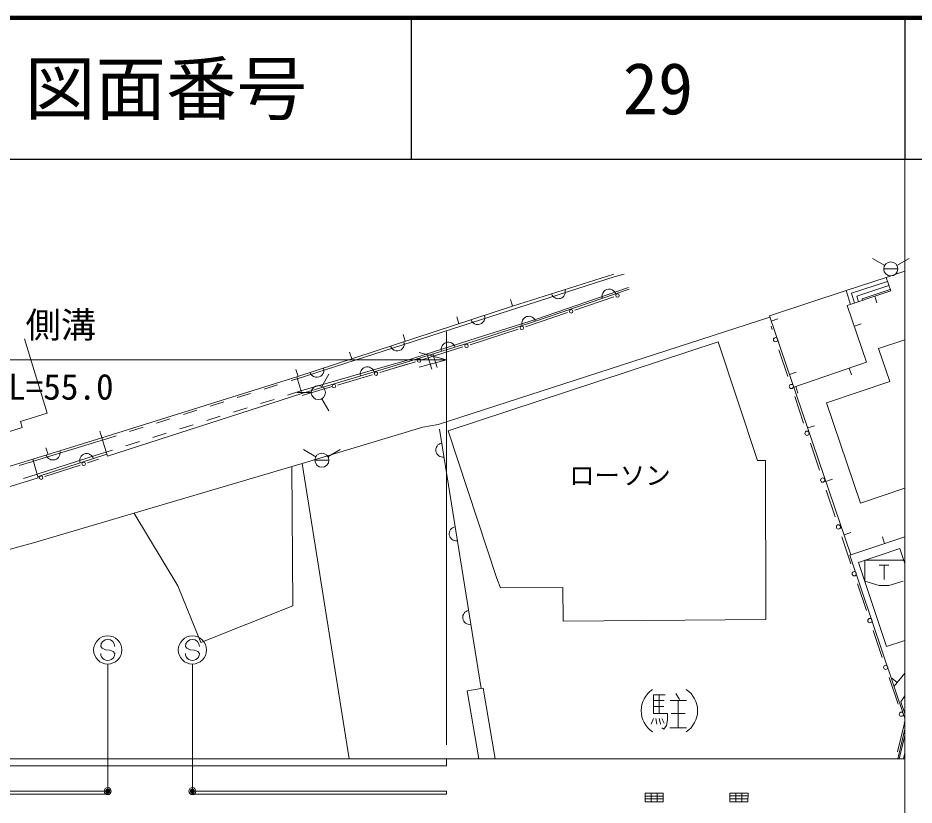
# Model space of a CAD drawing. Units: millimetres, scale not verified. Extents: x 40000 to 680000, y 20000 to 380000.
# Drawn here: x 516123 to 579650, y 324222 to 380000 of the extents above; entities that cross this region are included whole.
import ezdxf
from ezdxf.enums import TextEntityAlignment as Align

# ---------------------------------------------------------------- set-up
doc = ezdxf.new("R2010")
doc.units = ezdxf.units.MM
doc.header["$LTSCALE"] = 1000
doc.header["$PDMODE"] = 32
doc.header["$PDSIZE"] = 500
for name, color, linetype, lineweight in [('M-BGD', 7, 'Continuous', 13), ('M-STR-HTXT', 7, 'Continuous', 13), ('M-STR-STRC', 7, 'Continuous', 13), ('M-TTL', 2, 'Continuous', 140), ('M-TTL-BAND', 7, 'Continuous', 13), ('M-TTL-LINE', 7, 'Continuous', 25)]:
    doc.layers.add(name, color=color, linetype=linetype, lineweight=lineweight)
doc.layers.add('M-TTL-TXT', color=7, linetype='Continuous')
doc.styles.add('@ＭＳ ゴシック', font='')
doc.styles.add('ＭＳ ゴシック', font='')
doc.styles.get('@ＭＳ ゴシック').set_extended_font_data('@MS Gothic')
doc.styles.get('ＭＳ ゴシック').set_extended_font_data('MS Gothic')

msp = doc.modelspace()

# ---------------------------------------------------------------- linework, layer by layer
at = {"layer": 'M-BGD'}
for p, q in [((577567, 362464), (576701, 362964)), ((578433, 362464), (579299, 362964)), ((577500, 362214), (578500, 362214)), ((535925, 354437), (558465, 361677)), ((551187, 359576), (558359, 361849)), ((558465, 361677), (559102, 361836)), ((577678, 361603), (574828, 360678)), ((577678, 361603), (579000, 362045)), ((577996, 360655), (577678, 361603)), ((559402, 360898), (552803, 358640)), ((577771, 361318), (575206, 360486)), ((577864, 361032), (575584, 360293)), ((559444, 360769), (552821, 358514)), ((555597, 359301), (558368, 360244)), ((574828, 360678), (569533, 358942)), ((575146, 359701), (574828, 360678)), ((575430, 359796), (575206, 360486)), ((575483, 359813), (576858, 360274)), ((575715, 359891), (575584, 360293)), ((577956, 360747), (575962, 360100)), ((576858, 360274), (577996, 360655)), ((576858, 360274), (577017, 359800)), ((535886, 354569), (551187, 359576)), ((551187, 359576), (551032, 360052)), ((551187, 359576), (551152, 359685)), ((574914, 359623), (575483, 359813)), ((576285, 355610), (574914, 359623)), ((576000, 359984), (575962, 360100)), ((552104, 358112), (555077, 359124)), ((569533, 358942), (569391, 358893)), ((545918, 351179), (569426, 358789)), ((547386, 358332), (547230, 358808)), ((552803, 358640), (548674, 357330)), ((552821, 358514), (548713, 357168)), ((575175, 341964), (569391, 358893)), ((569520, 358514), (569993, 358676)), ((575416, 358153), (575889, 358315)), ((548184, 356837), (551579, 357950)), ((569513, 358151), (569593, 357914)), ((516582, 357265), (518206, 351999)), ((543584, 357088), (543428, 357564)), ((548674, 357330), (543660, 355732)), ((548713, 357168), (543678, 355610)), ((565765, 357056), (546611, 350738)), ((565765, 357056), (568540, 348646)), ((577134, 356573), (579000, 357192)), ((544824, 355807), (547656, 356684)), ((570071, 356492), (570708, 354597)), ((577926, 354232), (577134, 356573)), ((539782, 355844), (539627, 356320)), ((545160, 356068), (545462, 355115)), ((545542, 356187), (545844, 355233)), ((542165, 355305), (536186, 353565)), ((543678, 355610), (536240, 353383)), ((541774, 354873), (544299, 355642)), ((543660, 355732), (542165, 355305)), ((543722, 355466), (542256, 355020)), ((571116, 353844), (576285, 355610)), ((575043, 355186), (575205, 354713)), ((522079, 350255), (535886, 354569)), ((535981, 354600), (535825, 355076)), ((536240, 353383), (535886, 354569)), ((537672, 353886), (538172, 354752)), ((538786, 353985), (541246, 354719)), ((570814, 354729), (571287, 354891)), ((533574, 353697), (534528, 353997)), ((535482, 354298), (535925, 354437)), ((536283, 353239), (538403, 353871)), ((571258, 353893), (571420, 353419)), ((577926, 354232), (573442, 352716)), ((536240, 353383), (522476, 348937)), ((531667, 353096), (532620, 353396)), ((536186, 353565), (535231, 353266)), ((536922, 353453), (535922, 353453)), ((529759, 352495), (530713, 352795)), ((534277, 352967), (533323, 352668)), ((537672, 353020), (538172, 352154)), ((571185, 353175), (571822, 351279)), ((573442, 352716), (575846, 345615)), ((516294, 351409), (518206, 351999)), ((527851, 351894), (528805, 352194)), ((532369, 352368), (531414, 352069)), ((516294, 351409), (516430, 350969)), ((525944, 351293), (526898, 351593)), ((530460, 351770), (529506, 351471)), ((513862, 350177), (516430, 350969)), ((522083, 350242), (521936, 350720)), ((524036, 350692), (524990, 350992)), ((528552, 351172), (527598, 350873)), ((536261, 348425), (544819, 350995)), ((544819, 350995), (545918, 351179)), ((546004, 350854), (548966, 332494)), ((550076, 340269), (546612, 350738)), ((572107, 350944), (572580, 351106)), ((522083, 350242), (517174, 348735)), ((522129, 350091), (521468, 349883)), ((522083, 350242), (522040, 350386)), ((522079, 350255), (522476, 348937)), ((522129, 350091), (523082, 350391)), ((526643, 350574), (525689, 350275)), ((517217, 348585), (521478, 349886)), ((518259, 349068), (518112, 349546)), ((524735, 349976), (523781, 349677)), ((537234, 348907), (536368, 349407)), ((538100, 348907), (538966, 349407)), ((572300, 349857), (572937, 347961)), ((521736, 349036), (517483, 347660)), ((522430, 349090), (517620, 347528)), ((521736, 349036), (522385, 349239)), ((522826, 349377), (522385, 349239)), ((517174, 348735), (514263, 347847)), ((516220, 348280), (517176, 348572)), ((517174, 348735), (517555, 347412)), ((536261, 348425), (517231, 342806)), ((518035, 347505), (520525, 348314)), ((521048, 348484), (521827, 348737)), ((535608, 338334), (535533, 348210)), ((539612, 327498), (536261, 348425)), ((537167, 348657), (538167, 348657)), ((569106, 348636), (568540, 348646)), ((569106, 348636), (569133, 337368)), ((517483, 347660), (516529, 347360)), ((517529, 347500), (517620, 347528)), ((517620, 347528), (517529, 347500)), ((517555, 347412), (514644, 346524)), ((573400, 347159), (573873, 347321)), ((573415, 346539), (574052, 344643)), ((579000, 346681), (575846, 345615)), ((524343, 344927), (527456, 339752)), ((574529, 343221), (575166, 341326)), ((574694, 343374), (575167, 343536)), ((579000, 343221), (575175, 341964)), ((577560, 342748), (577404, 343223)), ((517231, 342806), (506593, 339883)), ((575105, 341941), (575175, 341964)), ((579000, 330355), (575105, 341941)), ((575719, 341406), (578649, 342407)), ((578649, 342407), (579000, 341346)), ((575719, 341406), (577690, 335448)), ((576170, 340082), (576170, 341582)), ((576170, 341582), (578870, 341582)), ((577170, 341214), (577870, 341214)), ((577520, 340214), (577520, 341214)), ((550339, 339609), (550076, 340268)), ((575644, 339904), (576281, 338008)), ((577170, 339782), (576170, 340082)), ((578870, 340082), (577870, 339782)), ((527456, 339752), (529093, 335742)), ((554749, 339646), (550339, 339609)), ((554749, 339646), (554769, 337249)), ((577870, 339782), (577170, 339782)), ((529093, 335742), (535608, 338334)), ((569133, 337368), (554769, 337249)), ((576759, 336586), (577396, 334690)), ((577690, 335448), (579000, 335895)), ((579000, 333561), (578232, 332642)), ((577874, 333268), (578510, 331372)), ((578452, 332905), (578069, 333226)), ((549099, 332517), (547966, 332322)), ((547966, 332322), (548796, 327498)), ((549099, 332517), (549963, 327498)), ((561166, 330702), (561166, 332042)), ((561166, 332042), (562002, 332042)), ((561166, 331626), (561924, 331626)), ((561591, 332042), (561591, 330702)), ((562348, 331626), (563522, 331626)), ((562348, 331626), (563512, 331626)), ((562764, 332134), (563014, 331714)), ((562926, 331626), (562926, 329695)), ((578719, 331536), (579000, 331963)), ((561166, 331206), (561919, 331206)), ((578719, 331536), (579000, 330719)), ((561170, 330365), (561002, 329950)), ((562178, 330702), (561166, 330702)), ((561338, 330367), (561424, 329950)), ((561589, 330365), (561673, 329953)), ((561757, 330365), (561925, 330029)), ((562178, 330268), (562178, 330702)), ((562432, 330702), (563429, 330702)), ((561919, 329612), (562094, 329852)), ((562094, 329852), (562178, 330268)), ((578963, 330027), (578469, 328006)), ((578963, 330027), (578937, 330103)), ((561762, 329700), (561919, 329612)), ((562344, 329695), (563508, 329695)), ((578492, 327500), (579000, 329589)), ((579000, 329163), (578586, 327500)), ((579000, 327922), (578895, 327500)), ((579000, 327500), (491823, 327495)), ((498487, 327496), (579000, 327500)), ((546508, 326998), (546508, 327498)), ((546508, 326998), (491808, 326995)), ((522490, 324997), (491035, 324995)), ((522340, 325211), (491185, 325209)), ((522490, 324997), (522490, 325061)), ((528490, 324997), (528490, 325061)), ((546508, 324998), (528490, 324997)), ((546508, 325212), (528640, 325211)), ((546508, 325212), (546508, 324998)), ((560583, 325061), (560582, 324450)), ((560582, 324653), (561866, 324653)), ((561867, 325060), (560583, 325061)), ((560583, 324857), (561867, 324856)), ((561010, 324450), (561011, 325060)), ((561438, 324449), (561439, 325060)), ((561866, 324449), (561867, 325060)), ((566593, 325072), (566592, 324461)), ((566592, 324868), (567876, 324867)), ((566592, 324664), (567876, 324664)), ((567877, 325071), (566593, 325072)), ((567020, 324460), (567021, 325071)), ((567448, 324460), (567449, 325071)), ((567876, 324460), (567877, 325071)), ((560582, 324450), (561866, 324449)), ((566592, 324461), (567876, 324460))]:
    msp.add_line(p, q, dxfattribs=at)
for centre, radius in [((578000, 362214), 500), ((558629, 360333), 125), ((555337, 359212), 125), ((551841, 358035), 125), ((569832, 357203), 150), ((547919, 356765), 125), ((544561, 355726), 125), ((541510, 354797), 125), ((537422, 353453), 500), ((538523, 353907), 125), ((570946, 353886), 150), ((572061, 350568), 150), ((537667, 348657), 500), ((520787, 348399), 125), ((517773, 347420), 125), ((573176, 347250), 150), ((574291, 343932), 150), ((575405, 340615), 150), ((576520, 337297), 150), ((577635, 333979), 150), ((578749, 330661), 150)]:
    msp.add_circle(centre, radius, dxfattribs=at)
for centre, radius, start, end in [((554429, 360604), 500, 197.58022, 17.58022), ((558024, 360286), 500, 18.7992, 198.7992), ((548717, 358768), 500, 198.11961, 18.11961), ((552342, 358357), 500, 18.14701, 198.14701), ((543014, 356902), 500, 198.11961, 18.11961), ((546630, 356523), 500, 17.19688, 197.19688), ((537312, 355036), 500, 198.11961, 18.11961), ((540890, 354775), 500, 16.66607, 196.66607), ((546243, 349373), 500, 99.16632, 279.16632), ((518608, 349175), 500, 197.06325, 17.06325), ((521003, 348627), 500, 17.9993, 197.9993), ((547198, 343450), 500, 99.16632, 279.16632), ((548154, 337526), 500, 99.16632, 279.16632), ((562109, 330912), 1806, 123.85503, 236.14497), ((562496, 330912), 1806, 303.85503, 56.14497)]:
    msp.add_arc(centre, radius, start, end, dxfattribs=at)
at = {"layer": 'M-STR-HTXT'}
for p, q in [((546508, 328498), (546508, 357782)), ((546508, 355782), (491823, 355782)), ((546508, 355782), (544576, 356300)), ((544576, 355264), (546508, 355782))]:
    msp.add_line(p, q, dxfattribs=at)
at = {"layer": 'M-STR-STRC'}
for p, q in [((522094, 335351), (521995, 335469)), ((528094, 335352), (527995, 335470)), ((522339, 335212), (522094, 335351)), ((522640, 335210), (522339, 335212)), ((522885, 335098), (522640, 335210)), ((522991, 334962), (522885, 335098)), ((528339, 335212), (528094, 335352)), ((528640, 335210), (528339, 335212)), ((528885, 335098), (528640, 335210)), ((528991, 334962), (528885, 335098)), ((522490, 325361), (522489, 334211)), ((528490, 325361), (528489, 334211))]:
    msp.add_line(p, q, dxfattribs=at)
for centre, radius in [((522489, 335211), 1000), ((528489, 335211), 1000), ((522490, 325211), 150), ((522490, 325211), 120), ((522490, 325211), 90), ((522490, 325211), 60), ((528490, 325211), 150), ((528490, 325211), 120), ((528490, 325211), 90), ((528490, 325211), 60), ((522490, 325211), 30), ((528490, 325211), 30)]:
    msp.add_circle(centre, radius, dxfattribs=at)
for centre, start, end in [((522495, 335466), 359.55488, 179.55488), ((528495, 335466), 359.55488, 179.55488), ((522491, 334966), 179.55488, 359.55488), ((528491, 334966), 179.55488, 359.55488)]:
    msp.add_arc(centre, 500, start, end, dxfattribs=at)
for p in [(522490, 325211), (528490, 325211)]:
    msp.add_point(p, dxfattribs=at)
at = {"layer": 'M-TTL'}
msp.add_line((680000, 380000), (40000, 380000), dxfattribs=at)
at = {"layer": 'M-TTL-BAND'}
msp.add_line((579000, 20000), (579000, 370000), dxfattribs=at)
at = {"layer": 'M-TTL-LINE'}
for p, q in [((543997, 380000), (543997, 370000)), ((579000, 380000), (579000, 370000)), ((40000, 370000), (680000, 370000))]:
    msp.add_line(p, q, dxfattribs=at)

# ---------------------------------------------------------------- texts
at = {"layer": 'M-BGD', "style": 'ＭＳ ゴシック'}
msp.add_text('ローソン', height=1320, dxfattribs=at).set_placement((558798, 346526), align=Align.BOTTOM_CENTER)
at = {"layer": 'M-STR-HTXT', "style": 'ＭＳ ゴシック'}
msp.add_text('側溝', height=1833, dxfattribs=at).set_placement((519166, 356782), align=Align.BOTTOM_CENTER)
at = {"layer": 'M-STR-HTXT', "style": '@ＭＳ ゴシック'}
msp.add_text('L=55.0', height=1833, dxfattribs=at).set_placement((519166, 354782), align=Align.TOP_CENTER)
at = {"layer": 'M-TTL-TXT', "style": 'ＭＳ ゴシック'}
for s, p in [('図面番号', (526622, 375000)), ('29', (561497, 375000))]:
    msp.add_text(s, height=3666, dxfattribs=at).set_placement(p, align=Align.MIDDLE_CENTER)

doc.saveas('drawing.dxf')
